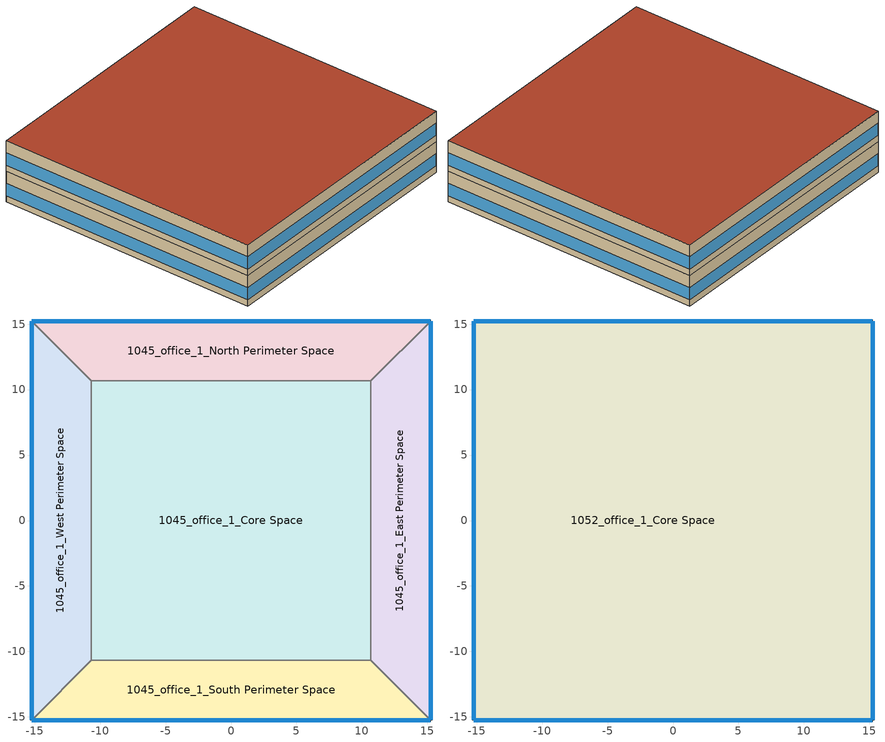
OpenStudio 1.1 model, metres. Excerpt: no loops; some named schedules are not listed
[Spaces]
1045_office_1_West Perimeter Space
 floor ground: -15.24,-15.24 -15.24,15.24 -10.67,10.67 -10.67,-10.67 z0
 wall outside (Masonry_Wall): -15.24,15.24 -15.24,-15.24 z0:3.66
 wall to 1045_office_1_North Perimeter Space: -10.67,10.67 -15.24,15.24 z0:3.66
 wall to 1045_office_1_Core Space: -10.67,-10.67 -10.67,10.67 z0:3.66
 wall to 1045_office_1_South Perimeter Space: -15.24,-15.24 -10.67,-10.67 z0:3.66
 window (fenestration_3.2366098693859_0.39_0.7): -15.24,15.21 -15.24,-15.21 z0.76:2.23
 roof outside: -10.67,-10.67 -10.67,10.67 -15.24,15.24 -15.24,-15.24 z3.66
1045_office_1_North Perimeter Space
 floor ground: -15.24,15.24 15.24,15.24 10.67,10.67 -10.67,10.67 z0
 wall outside (Masonry_Wall): 15.24,15.24 -15.24,15.24 z0:3.66
 wall to 1045_office_1_East Perimeter Space: 10.67,10.67 15.24,15.24 z0:3.66
 wall to 1045_office_1_Core Space: -10.67,10.67 10.67,10.67 z0:3.66
 window (fenestration_3.2366098693859_0.39_0.7): 15.21,15.24 -15.21,15.24 z0.76:2.23
 roof outside: -10.67,10.67 10.67,10.67 15.24,15.24 -15.24,15.24 z3.66
1045_office_1_East Perimeter Space
 floor ground: 15.24,15.24 15.24,-15.24 10.67,-10.67 10.67,10.67 z0
 wall outside (Masonry_Wall): 15.24,-15.24 15.24,15.24 z0:3.66
 wall to 1045_office_1_South Perimeter Space: 10.67,-10.67 15.24,-15.24 z0:3.66
 wall to 1045_office_1_Core Space: 10.67,10.67 10.67,-10.67 z0:3.66
 window (fenestration_3.2366098693859_0.39_0.7): 15.24,-15.21 15.24,15.21 z0.76:2.23
1045_office_1_South Perimeter Space
 floor ground: 15.24,-15.24 -15.24,-15.24 -10.67,-10.67 10.67,-10.67 z0
 wall outside (Masonry_Wall): -15.24,-15.24 15.24,-15.24 z0:3.66
 wall to 1045_office_1_Core Space: 10.67,-10.67 -10.67,-10.67 z0:3.66
 window (fenestration_3.2366098693859_0.39_0.7): -15.21,-15.24 15.21,-15.24 z0.76:2.23
 roof outside: 10.67,-10.67 -10.67,-10.67 -15.24,-15.24 15.24,-15.24 z3.66
1045_office_1_Core Space
 floor ground: -10.67,-10.67 -10.67,10.67 10.67,10.67 10.67,-10.67 z0
 roof outside: 10.67,-10.67 10.67,10.67 -10.67,10.67 -10.67,-10.67 z3.66
1052_office_1_Core Space
 floor to 1045_office_1_East Perimeter Space: 15.24,15.24 15.24,-15.24 10.67,-10.67 10.67,10.67 z3.66
 floor ground: 15.24,15.24 10.67,10.67 10.67,-10.67 15.24,-15.24 -15.24,-15.24 -15.24,15.24 z3.66
 wall outside (Masonry_Wall): -15.24,15.24 -15.24,-15.24 15.24,-15.24 15.24,15.24 -15.24,15.24 z3.66:7.32
 window (fenestration_3.2366098693859_0.39_0.7): -15.24,15.21 -15.24,-15.21 / 15.21,15.24 -15.21,15.24 / 15.24,-15.21 15.24,15.21 / -15.21,-15.24 15.21,-15.24 z4.42:5.89
 roof outside: 15.24,-15.24 15.24,15.24 -15.24,15.24 -15.24,-15.24 z7.32
[Building]
Measure_SAT-Reset Test1: Default Construction Set=Default Construction Set 1
[Site]
Chicago Midway Ap_IL_USA: Latitude {deg}=41.78; Longitude {deg}=-87.75; Time Zone {hr}=-6; Elevation {m}=186
[Site:GroundTemperature:BuildingSurface]
19.527, 19.502, 19.536, 19.598, 20.002, 21.64, 22.225, 22.375, 21.449, 20.121, 19.802, 19.633
[Site:WaterMainsTemperature]
Calculation Method=Correlation; Annual Average Outdoor Air Temperature {C}=9.69; Maximum Difference In Monthly Average Outdoor Air Temperatures {deltaC}=28.1
[SizingPeriod:DesignDay] Barometric Pressure {Pa}=99110; Sky Clearness=0; Rain Indicator=0; Snow Indicator=0; Day of Month=21; Daylight Saving Time Indicator=0; Humidity Indicating Type=Wetbulb; Dry-Bulb Temperature Range Modifier Type=DefaultMultipliers; Daily Wet-Bulb Temperature Range {deltaC}=0
Name | Maximum Dry-Bulb Temperature {C} | Daily Dry-Bulb Temperature Range {deltaC} | Humidity Indicating Conditions at Maximum Dry-Bulb {BasedOnField A3} | Wind Speed {m/s} | Wind Direction {deg} | Month | Day Type | Solar Model Indicator | ASHRAE Taub | ASHRAE Taud
Chicago Midway Ap Ann Htg 99.6% Condns DB | -18.7 | 0 | -18.7 | 5.3 | 300 | 1 | WinterDesignDay | ASHRAEClearSky | 0 | 0
Chicago Midway Ap Ann Clg .4% Condns DB=>MWB | 33.4 | 8.8 | 23.8 | 5.6 | 220 | 7 | SummerDesignDay | ASHRAETau | 0.457 | 2.043
[Construction]
INT-FLOOR-TOPSIDE: 1/2IN Gypsum, 4IN CONCRETE HW, CP02 CARPET PAD
INT-FLOOR-UNDERSIDE: CP02 CARPET PAD, 4IN CONCRETE HW, 1/2IN Gypsum
Standard_Int-Wall: 1/2IN Gypsum, 1/2IN Gypsum
Masonry_Wall: 1IN Stucco, 8IN CONCRETE HW, Masonry Wall Insulation, 1/2IN Gypsum
IEAD_Metal_Deck: Roof Membrane, IEAD Roof Insulation, Metal Decking
Insul_slab: Floor Insulation, MAT-CC05 8 HW CONCRETE
fenestration_3.2366098693859_0.39_0.7: Glazing Layer
[Material] Thermal Absorptance=0.9
Name | Roughness | Thickness {m} | Conductivity {W/m-K} | Density {kg/m3} | Specific Heat {J/kg-K} | Solar Absorptance | Visible Absorptance
1/2IN Gypsum | Smooth | 0.0127 | 0.16 | 784.9 | 830 | 0.92 | 0.92
4IN CONCRETE HW | Rough | 0.1016 | 1.311 | 2240 | 836.8 | 0.7 | 0.7
1IN Stucco | Smooth | 0.0253 | 0.6918 | 1858 | 837 | 0.92 | 0.92
8IN CONCRETE HW; MAT-CC05 8 HW CONCRETE | Rough | 0.2032 | 1.311 | 2240 | 836.8 | 0.7 | 0.7
Masonry Wall Insulation | MediumRough | 0.0568815 | 0.049 | 265 | 836.8 | 0.7 | 0.7
Roof Membrane | VeryRough | 0.0095 | 0.16 | 1121.29 | 1460 | 0.7 | 0.7
IEAD Roof Insulation | MediumRough | 0.134064 | 0.049 | 265 | 836.8 | 0.7 | 0.7
Metal Decking | MediumSmooth | 0.0015 | 45.006 | 7680 | 418.4 | 0.7 | 0.3
Floor Insulation | MediumRough | 0.0795 | 0.045 | 265 | 836.8 | 0.7 | 0.7
[Material:NoMass]
CP02 CARPET PAD: Roughness=VeryRough; Thermal Resistance {m2-K/W}=0.2165; Thermal Absorptance=0.9; Solar Absorptance=0.7; Visible Absorptance=0.8
[DefaultSurfaceConstructions]
Name | Floor Construction | Wall Construction | Roof Ceiling Construction
Default Surface Constructions 1 | INT-FLOOR-TOPSIDE | Standard_Int-Wall | INT-FLOOR-UNDERSIDE
Default Surface Constructions 8; Default Surface Constructions 9; Default Surface Constructions 16; Default Surface Constructions 17 | Insul_slab |  | IEAD_Metal_Deck
[DefaultConstructionSet]
Name | Default Interior Surface Constructions | Default Exterior Surface Constructions | Default Ground Contact Surface Constructions
Default Construction Set 1 | Default Surface Constructions 1
Default Construction Set 5 |  | Default Surface Constructions 8 | Default Surface Constructions 9
Default Construction Set 9 |  | Default Surface Constructions 16 | Default Surface Constructions 17
[WindowMaterial:SimpleGlazingSystem]
Glazing Layer: U-Factor {W/m2-K}=3.23661; Solar Heat Gain Coefficient=0.39; Visible Transmittance=0.7
[AvailabilityManager:Scheduled]
Name | Schedule
Availability Manager Scheduled 1 | Airloop_618_Sched_Ruleset
Availability Manager Scheduled 2 | PNNL_Asset_Rating_Office_Hvac_Schedule
[Controller:WaterCoil] Minimum Actuated Flow {m3/s}=0
Name | Action
Controller Water Coil 1 | Reverse
Controller Water Coil 2 | Normal
[BuildingStory] Nominal Z Coordinate {m}=0; Nominal Floor to Floor Height {m}=3.6576
Story 1; Story 2
[Space]
Name | Space Type | Default Construction Set | Building Story | Thermal Zone
1045_office_1_West Perimeter Space | PNNL_Asset_Rating_Office_Space_Type | Default Construction Set 5 | Story 1 | 1045_office_1_West Perimeter
1045_office_1_North Perimeter Space | PNNL_Asset_Rating_Office_Space_Type | Default Construction Set 5 | Story 1 | 1045_office_1_North Perimeter
1045_office_1_East Perimeter Space | PNNL_Asset_Rating_Office_Space_Type | Default Construction Set 5 | Story 1 | 1045_office_1_East Perimeter
1045_office_1_South Perimeter Space | PNNL_Asset_Rating_Office_Space_Type | Default Construction Set 5 | Story 1 | 1045_office_1_South Perimeter
1045_office_1_Core Space | PNNL_Asset_Rating_Office_Space_Type | Default Construction Set 5 | Story 1 | 1045_office_1_Core
1052_office_1_Core Space | PNNL_Asset_Rating_Office_Space_Type 1 | Default Construction Set 9 | Story 2 | 1052_office_1_Core
[ThermalZone] Use Ideal Air Loads=No
Name | Thermostat
1045_office_1_West Perimeter; 1045_office_1_North Perimeter; 1045_office_1_East Perimeter; 1045_office_1_South Perimeter; 1045_office_1_Core | Thermostat Setpoint Dual Setpoint 1
1052_office_1_Core | Thermostat Setpoint Dual Setpoint 2
[SpaceType] Default Schedule Set=PNNL_Asset_Rating_Office_Space_Type_Default_Schedule_Set; Design Specification Outdoor Air Object=PNNL_Asset_Rating_Office_Outdoor_Air
PNNL_Asset_Rating_Office_Space_Type; PNNL_Asset_Rating_Office_Space_Type 1
[DefaultScheduleSet]
PNNL_Asset_Rating_Office_Space_Type_Default_Schedule_Set: Number of People Schedule=PNNL_Asset_Rating_Office_Occupancy_Schedule; People Activity Level Schedule=PNNL_Asset_Rating_Office_Activity_Schedule; Lighting Schedule=PNNL_Asset_Rating_Office_Lighting_Schedule; Electric Equipment Schedule=PNNL_Asset_Rating_Office_Plug_And_Process_Schedule; Hot Water Equipment Schedule=PNNL_Asset_Rating_Office_Service_Water_Heating_Schedule 1; Infiltration Schedule=PNNL_Asset_Rating_Office_Infiltration_Schedule
[DesignSpecification:OutdoorAir]
PNNL_Asset_Rating_Office_Outdoor_Air: Outdoor Air Flow per Floor Area {m3/s-m2}=0.0004318
[People] People Definition=PNNL_Asset_Rating_Office_Occupants_Definition; Activity Level Schedule=PNNL_Asset_Rating_Office_Activity_Schedule
Name | Space or SpaceType
PNNL_Asset_Rating_Office_Occupants | PNNL_Asset_Rating_Office_Space_Type
PNNL_Asset_Rating_Office_Occupants 1 | PNNL_Asset_Rating_Office_Space_Type 1
[People:Definition]
PNNL_Asset_Rating_Office_Occupants_Definition: Number of People Calculation Method=Area/Person; Space Floor Area per Person {m2/person}=18.5806; Fraction Radiant=0.3; Sensible Heat Fraction=0.5
[Lights]
Name | Lights Definition | Space or SpaceType
PNNL_Asset_Rating_Office_Lights | PNNL_Asset_Rating_Office_Lights_Definition | PNNL_Asset_Rating_Office_Space_Type
PNNL_Asset_Rating_Office_Lights 1 | PNNL_Asset_Rating_Office_Lights_Definition 1 | PNNL_Asset_Rating_Office_Space_Type 1
[Lights:Definition] Design Level Calculation Method=Watts/Area; Fraction Radiant=0.37; Fraction Visible=0.18; Return Air Fraction=0
Name | Watts per Space Floor Area {W/m2}
PNNL_Asset_Rating_Office_Lights_Definition | 7.18267
PNNL_Asset_Rating_Office_Lights_Definition 1 | 10.261
[ElectricEquipment] Electric Equipment Definition=PNNL_Asset_Rating_Office_Plug_Loads_Definition
Name | Space or SpaceType
PNNL_Asset_Rating_Office_Plug_Loads | PNNL_Asset_Rating_Office_Space_Type
PNNL_Asset_Rating_Office_Plug_Loads 1 | PNNL_Asset_Rating_Office_Space_Type 1
[ElectricEquipment:Definition]
PNNL_Asset_Rating_Office_Plug_Loads_Definition: Design Level Calculation Method=Watts/Area; Watts per Space Floor Area {W/m2}=8.07293; Fraction Latent=0; Fraction Radiant=0.3; Fraction Lost=0
[SpaceInfiltration:DesignFlowRate] Design Flow Rate Calculation Method=Flow/ExteriorArea; Flow per Exterior Surface Area {m3/s-m2}=0.00054919
Name | Space or SpaceType
PNNL_Asset_Rating_Office_Infiltration | PNNL_Asset_Rating_Office_Space_Type
PNNL_Asset_Rating_Office_Infiltration 1 | PNNL_Asset_Rating_Office_Space_Type 1
[ThermostatSetpoint:DualSetpoint]
Name | Heating Setpoint Temperature Schedule | Cooling Setpoint Temperature Schedule
Thermostat Setpoint Dual Setpoint 1 | PNNL_Asset_Rating_Office_Heating_Schedule | PNNL_Asset_Rating_Office_Cooling_Schedule
Thermostat Setpoint Dual Setpoint 2 | PNNL_Asset_Rating_Office_Heating_Schedule 1 | PNNL_Asset_Rating_Office_Cooling_Schedule 1
[Schedule:Ruleset]
Name | Default Day Schedule | Summer Design Day Schedule | Winter Design Day Schedule
PNNL_Asset_Rating_Office_Hvac_Schedule | PNNL_Asset_Rating_Office_Hvac_Schedule_Week_Day | PNNL_Asset_Rating_Office_Hvac_Schedule_Summer_Design_Day | PNNL_Asset_Rating_Office_Hvac_Schedule_Winter_Design_Day
Airloop_618_Sched_Ruleset | PNNL_Asset_Rating_Office_Hvac_Schedule_Week_Day 1 | PNNL_Asset_Rating_Office_Hvac_Schedule_Summer_Design_Day 1 | PNNL_Asset_Rating_Office_Hvac_Schedule_Winter_Design_Day 1
PNNL_Asset_Rating_Office_Occupancy_Schedule | PNNL_Asset_Rating_Office_Occupancy_Schedule_Week_Day | PNNL_Asset_Rating_Office_Occupancy_Schedule_Summer_Design_Day | PNNL_Asset_Rating_Office_Occupancy_Schedule_Winter_Design_Day
PNNL_Asset_Rating_Office_Activity_Schedule | PNNL_Asset_Rating_Office_Activity_Schedule_Week_Day | PNNL_Asset_Rating_Office_Activity_Schedule_Summer_Design_Day | PNNL_Asset_Rating_Office_Activity_Schedule_Winter_Design_Day
PNNL_Asset_Rating_Office_Lighting_Schedule | PNNL_Asset_Rating_Office_Lighting_Schedule_Week_Day | PNNL_Asset_Rating_Office_Lighting_Schedule_Summer_Design_Day | PNNL_Asset_Rating_Office_Lighting_Schedule_Winter_Design_Day
PNNL_Asset_Rating_Office_Plug_And_Process_Schedule | PNNL_Asset_Rating_Office_Plug_And_Process_Schedule_Week_Day | PNNL_Asset_Rating_Office_Plug_And_Process_Schedule_Summer_Design_Day | PNNL_Asset_Rating_Office_Plug_And_Process_Schedule_Winter_Design_Day
PNNL_Asset_Rating_Office_Infiltration_Schedule | PNNL_Asset_Rating_Office_Infiltration_Schedule_Week_Day | PNNL_Asset_Rating_Office_Infiltration_Schedule_Summer_Design_Day | PNNL_Asset_Rating_Office_Infiltration_Schedule_Winter_Design_Day
PNNL_Asset_Rating_Office_Heating_Schedule | PNNL_Asset_Rating_Office_Heating_Schedule_Week_Day | PNNL_Asset_Rating_Office_Heating_Schedule_Summer_Design_Day | PNNL_Asset_Rating_Office_Heating_Schedule_Winter_Design_Day
PNNL_Asset_Rating_Office_Cooling_Schedule | PNNL_Asset_Rating_Office_Cooling_Schedule_Week_Day | PNNL_Asset_Rating_Office_Cooling_Schedule_Summer_Design_Day | PNNL_Asset_Rating_Office_Cooling_Schedule_Winter_Design_Day
PNNL_Asset_Rating_Office_Service_Water_Heating_Schedule 1 | PNNL_Asset_Rating_Office_Service_Water_Heating_Schedule_Week_Day 2 | PNNL_Asset_Rating_Office_Service_Water_Heating_Schedule_Summer_Design_Day 2 | PNNL_Asset_Rating_Office_Service_Water_Heating_Schedule_Winter_Design_Day 2
PNNL_Asset_Rating_Office_Heating_Schedule 1 | PNNL_Asset_Rating_Office_Heating_Schedule_Week_Day 1 | PNNL_Asset_Rating_Office_Heating_Schedule_Summer_Design_Day 1 | PNNL_Asset_Rating_Office_Heating_Schedule_Winter_Design_Day 1
PNNL_Asset_Rating_Office_Cooling_Schedule 1 | PNNL_Asset_Rating_Office_Cooling_Schedule_Week_Day 1 | PNNL_Asset_Rating_Office_Cooling_Schedule_Summer_Design_Day 1 | PNNL_Asset_Rating_Office_Cooling_Schedule_Winter_Design_Day 1
[Schedule:Day]
PNNL_Asset_Rating_Office_Occupancy_Schedule_Week_Day: 1, 0, 0, 2, 0, 0, 3, 0, 0, 4, 0, 0, 5, 0, 0, 6, 0, 0, 7, 0, 0.1, 8, 0, 0.2, 9, 0, 0.95, 10, 0, 0.95, 11, 0, 0.95, 12, 0, 0.95, 13, 0, 0.5, 14, 0, 0.95, 15, 0, 0.95, 16, 0, 0.95, 17, 0, 0.95, 18, 0, 0.3, 19, 0, 0.1, 20, 0, 0.1, 21, 0, 0.1, 22, 0, 0.1, 23, 0, 0.05, 24, 0, 0.05
PNNL_Asset_Rating_Office_Occupancy_Schedule_Summer_Design_Day: 1, 0, 0, 2, 0, 0, 3, 0, 0, 4, 0, 0, 5, 0, 0, 6, 0, 0, 7, 0, 1, 8, 0, 1, 9, 0, 1, 10, 0, 1, 11, 0, 1, 12, 0, 1, 13, 0, 1, 14, 0, 1, 15, 0, 1, 16, 0, 1, 17, 0, 1, 18, 0, 1, 19, 0, 1, 20, 0, 1, 21, 0, 1, 22, 0, 1, 23, 0, 0.05, 24, 0, 0.05
PNNL_Asset_Rating_Office_Occupancy_Schedule_Winter_Design_Day; PNNL_Asset_Rating_Office_Lighting_Schedule_Winter_Design_Day; PNNL_Asset_Rating_Office_Plug_And_Process_Schedule_Winter_Design_Day: 1, 0, 0, 2, 0, 0, 3, 0, 0, 4, 0, 0, 5, 0, 0, 6, 0, 0, 7, 0, 0, 8, 0, 0, 9, 0, 0, 10, 0, 0, 11, 0, 0, 12, 0, 0, 13, 0, 0, 14, 0, 0, 15, 0, 0, 16, 0, 0, 17, 0, 0, 18, 0, 0, 19, 0, 0, 20, 0, 0, 21, 0, 0, 22, 0, 0, 23, 0, 0, 24, 0, 0
PNNL_Asset_Rating_Office_Activity_Schedule_Week_Day; PNNL_Asset_Rating_Office_Activity_Schedule_Summer_Design_Day; PNNL_Asset_Rating_Office_Activity_Schedule_Winter_Design_Day: 1, 0, 132, 2, 0, 132, 3, 0, 132, 4, 0, 132, 5, 0, 132, 6, 0, 132, 7, 0, 132, 8, 0, 132, 9, 0, 132, 10, 0, 132, 11, 0, 132, 12, 0, 132, 13, 0, 132, 14, 0, 132, 15, 0, 132, 16, 0, 132, 17, 0, 132, 18, 0, 132, 19, 0, 132, 20, 0, 132, 21, 0, 132, 22, 0, 132, 23, 0, 132, 24, 0, 132
PNNL_Asset_Rating_Office_Lighting_Schedule_Week_Day: 1, 0, 0.05, 2, 0, 0.05, 3, 0, 0.05, 4, 0, 0.05, 5, 0, 0.05, 6, 0, 0.1, 7, 0, 0.1, 8, 0, 0.3, 9, 0, 0.9, 10, 0, 0.9, 11, 0, 0.9, 12, 0, 0.9, 13, 0, 0.9, 14, 0, 0.9, 15, 0, 0.9, 16, 0, 0.9, 17, 0, 0.9, 18, 0, 0.5, 19, 0, 0.3, 20, 0, 0.3, 21, 0, 0.2, 22, 0, 0.2, 23, 0, 0.1, 24, 0, 0.05
PNNL_Asset_Rating_Office_Lighting_Schedule_Summer_Design_Day; PNNL_Asset_Rating_Office_Plug_And_Process_Schedule_Summer_Design_Day: 1, 0, 1, 2, 0, 1, 3, 0, 1, 4, 0, 1, 5, 0, 1, 6, 0, 1, 7, 0, 1, 8, 0, 1, 9, 0, 1, 10, 0, 1, 11, 0, 1, 12, 0, 1, 13, 0, 1, 14, 0, 1, 15, 0, 1, 16, 0, 1, 17, 0, 1, 18, 0, 1, 19, 0, 1, 20, 0, 1, 21, 0, 1, 22, 0, 1, 23, 0, 1, 24, 0, 1
PNNL_Asset_Rating_Office_Plug_And_Process_Schedule_Week_Day: 1, 0, 0.4, 2, 0, 0.4, 3, 0, 0.4, 4, 0, 0.4, 5, 0, 0.4, 6, 0, 0.4, 7, 0, 0.4, 8, 0, 0.4, 9, 0, 0.9, 10, 0, 0.9, 11, 0, 0.9, 12, 0, 0.9, 13, 0, 0.8, 14, 0, 0.9, 15, 0, 0.9, 16, 0, 0.9, 17, 0, 0.9, 18, 0, 0.5, 19, 0, 0.4, 20, 0, 0.4, 21, 0, 0.4, 22, 0, 0.4, 23, 0, 0.4, 24, 0, 0.4
PNNL_Asset_Rating_Office_Heating_Schedule_Week_Day; PNNL_Asset_Rating_Office_Heating_Schedule_Winter_Design_Day; PNNL_Asset_Rating_Office_Heating_Schedule_Week_Day 1; PNNL_Asset_Rating_Office_Heating_Schedule_Winter_Design_Day 1: 1, 0, 15.6, 2, 0, 15.6, 3, 0, 15.6, 4, 0, 15.6, 5, 0, 15.6, 6, 0, 17.6, 7, 0, 19.6, 8, 0, 21, 9, 0, 21, 10, 0, 21, 11, 0, 21, 12, 0, 21, 13, 0, 21, 14, 0, 21, 15, 0, 21, 16, 0, 21, 17, 0, 21, 18, 0, 21, 19, 0, 21, 20, 0, 21, 21, 0, 21, 22, 0, 21, 23, 0, 15.6, 24, 0, 15.6
PNNL_Asset_Rating_Office_Heating_Schedule_Summer_Design_Day; PNNL_Asset_Rating_Office_Heating_Schedule_Summer_Design_Day 1: 1, 0, 15.6, 2, 0, 15.6, 3, 0, 15.6, 4, 0, 15.6, 5, 0, 15.6, 6, 0, 15.6, 7, 0, 15.6, 8, 0, 15.6, 9, 0, 15.6, 10, 0, 15.6, 11, 0, 15.6, 12, 0, 15.6, 13, 0, 15.6, 14, 0, 15.6, 15, 0, 15.6, 16, 0, 15.6, 17, 0, 15.6, 18, 0, 15.6, 19, 0, 15.6, 20, 0, 15.6, 21, 0, 15.6, 22, 0, 15.6, 23, 0, 15.6, 24, 0, 15.6
PNNL_Asset_Rating_Office_Cooling_Schedule_Week_Day; PNNL_Asset_Rating_Office_Cooling_Schedule_Summer_Design_Day; PNNL_Asset_Rating_Office_Cooling_Schedule_Week_Day 1; PNNL_Asset_Rating_Office_Cooling_Schedule_Summer_Design_Day 1: 1, 0, 26.7, 2, 0, 26.7, 3, 0, 26.7, 4, 0, 26.7, 5, 0, 26.7, 6, 0, 25.7, 7, 0, 25, 8, 0, 24, 9, 0, 24, 10, 0, 24, 11, 0, 24, 12, 0, 24, 13, 0, 24, 14, 0, 24, 15, 0, 24, 16, 0, 24, 17, 0, 24, 18, 0, 24, 19, 0, 24, 20, 0, 24, 21, 0, 24, 22, 0, 24, 23, 0, 26.7, 24, 0, 26.7
PNNL_Asset_Rating_Office_Cooling_Schedule_Winter_Design_Day; PNNL_Asset_Rating_Office_Cooling_Schedule_Winter_Design_Day 1: 1, 0, 26.7, 2, 0, 26.7, 3, 0, 26.7, 4, 0, 26.7, 5, 0, 26.7, 6, 0, 26.7, 7, 0, 26.7, 8, 0, 26.7, 9, 0, 26.7, 10, 0, 26.7, 11, 0, 26.7, 12, 0, 26.7, 13, 0, 26.7, 14, 0, 26.7, 15, 0, 26.7, 16, 0, 26.7, 17, 0, 26.7, 18, 0, 26.7, 19, 0, 26.7, 20, 0, 26.7, 21, 0, 26.7, 22, 0, 26.7, 23, 0, 26.7, 24, 0, 26.7
PNNL_Asset_Rating_Office_Service_Water_Heating_Schedule_Week_Day 2; PNNL_Asset_Rating_Office_Service_Water_Heating_Schedule_Summer_Design_Day 2: 1, 0, 0, 2, 0, 0, 3, 0, 0, 4, 0, 0, 5, 0, 0, 6, 0, 0, 7, 0, 0.07, 8, 0, 0.19, 9, 0, 0.35, 10, 0, 0.38, 11, 0, 0.39, 12, 0, 0.47, 13, 0, 0.57, 14, 0, 0.54, 15, 0, 0.34, 16, 0, 0.33, 17, 0, 0.44, 18, 0, 0.26, 19, 0, 0.21, 20, 0, 0.15, 21, 0, 0.17, 22, 0, 0.08, 23, 0, 0.05, 24, 0, 0.05
[Schedule:Rule]
Name | Schedule Ruleset | Rule Order | Day Schedule | Apply Sunday | Apply Saturday
PNNL_Asset_Rating_Office_Occupancy_Schedule_Sunday_Rule | PNNL_Asset_Rating_Office_Occupancy_Schedule | 0 | PNNL_Asset_Rating_Office_Occupancy_Schedule_Sunday | Yes
PNNL_Asset_Rating_Office_Occupancy_Schedule_Saturday_Rule | PNNL_Asset_Rating_Office_Occupancy_Schedule | 1 | PNNL_Asset_Rating_Office_Occupancy_Schedule_Saturday |  | Yes
PNNL_Asset_Rating_Office_Activity_Schedule_Sunday_Rule | PNNL_Asset_Rating_Office_Activity_Schedule | 0 | PNNL_Asset_Rating_Office_Activity_Schedule_Sunday | Yes
PNNL_Asset_Rating_Office_Activity_Schedule_Saturday_Rule | PNNL_Asset_Rating_Office_Activity_Schedule | 1 | PNNL_Asset_Rating_Office_Activity_Schedule_Saturday |  | Yes
PNNL_Asset_Rating_Office_Lighting_Schedule_Sunday_Rule | PNNL_Asset_Rating_Office_Lighting_Schedule | 0 | PNNL_Asset_Rating_Office_Lighting_Schedule_Sunday | Yes
PNNL_Asset_Rating_Office_Lighting_Schedule_Saturday_Rule | PNNL_Asset_Rating_Office_Lighting_Schedule | 1 | PNNL_Asset_Rating_Office_Lighting_Schedule_Saturday |  | Yes
PNNL_Asset_Rating_Office_Plug_And_Process_Schedule_Sunday_Rule | PNNL_Asset_Rating_Office_Plug_And_Process_Schedule | 0 | PNNL_Asset_Rating_Office_Plug_And_Process_Schedule_Sunday | Yes
PNNL_Asset_Rating_Office_Plug_And_Process_Schedule_Saturday_Rule | PNNL_Asset_Rating_Office_Plug_And_Process_Schedule | 1 | PNNL_Asset_Rating_Office_Plug_And_Process_Schedule_Saturday |  | Yes
PNNL_Asset_Rating_Office_Heating_Schedule_Sunday_Rule | PNNL_Asset_Rating_Office_Heating_Schedule | 0 | PNNL_Asset_Rating_Office_Heating_Schedule_Sunday | Yes
PNNL_Asset_Rating_Office_Heating_Schedule_Saturday_Rule | PNNL_Asset_Rating_Office_Heating_Schedule | 1 | PNNL_Asset_Rating_Office_Heating_Schedule_Saturday |  | Yes
PNNL_Asset_Rating_Office_Cooling_Schedule_Sunday_Rule | PNNL_Asset_Rating_Office_Cooling_Schedule | 0 | PNNL_Asset_Rating_Office_Cooling_Schedule_Sunday | Yes
PNNL_Asset_Rating_Office_Cooling_Schedule_Saturday_Rule | PNNL_Asset_Rating_Office_Cooling_Schedule | 1 | PNNL_Asset_Rating_Office_Cooling_Schedule_Saturday |  | Yes
PNNL_Asset_Rating_Office_Heating_Schedule_Sunday_Rule 1 | PNNL_Asset_Rating_Office_Heating_Schedule 1 | 0 | PNNL_Asset_Rating_Office_Heating_Schedule_Sunday 1 | Yes
PNNL_Asset_Rating_Office_Heating_Schedule_Saturday_Rule 1 | PNNL_Asset_Rating_Office_Heating_Schedule 1 | 1 | PNNL_Asset_Rating_Office_Heating_Schedule_Saturday 1 |  | Yes
PNNL_Asset_Rating_Office_Cooling_Schedule_Sunday_Rule 1 | PNNL_Asset_Rating_Office_Cooling_Schedule 1 | 0 | PNNL_Asset_Rating_Office_Cooling_Schedule_Sunday 1 | Yes
PNNL_Asset_Rating_Office_Cooling_Schedule_Saturday_Rule 1 | PNNL_Asset_Rating_Office_Cooling_Schedule 1 | 1 | PNNL_Asset_Rating_Office_Cooling_Schedule_Saturday 1 |  | Yes
